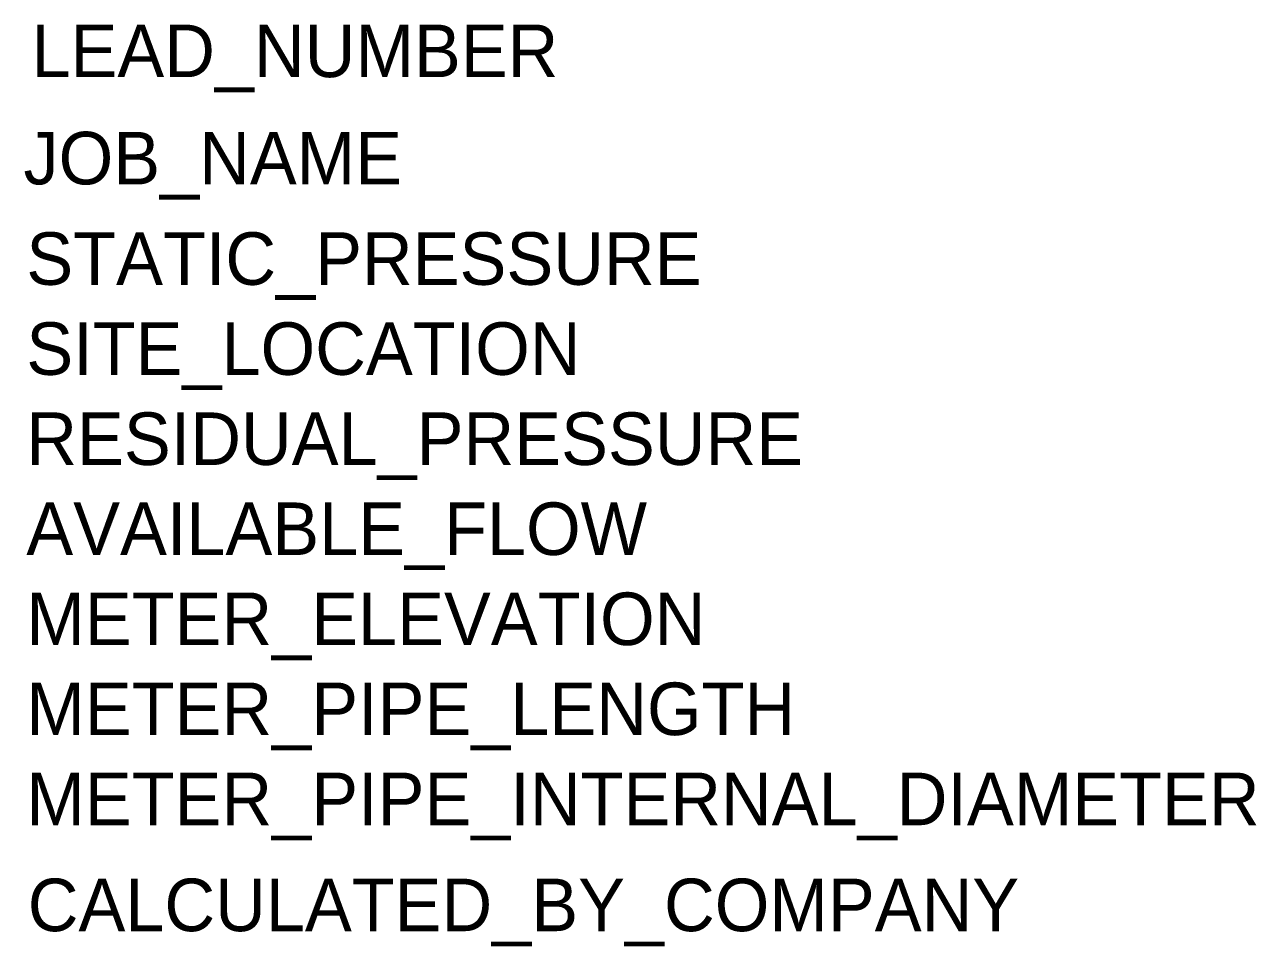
# Model space of a CAD drawing. Extents: x 0 to 187, y -101 to 40.
import ezdxf

# ---------------------------------------------------------------- set-up
doc = ezdxf.new("R2010")
doc.units = 0
doc.header["$MEASUREMENT"] = 0
doc.layers.add('0d__2Hd_Calcs', color=140, linetype='Continuous', lineweight=100)
doc.styles.get("Standard").update_dxf_attribs({"font": 'HCAD.SHX', "height": 8})

msp = doc.modelspace()

# ---------------------------------------------------------------- texts
at = {"layer": '0d__2Hd_Calcs'}
for tag, p, s in [('LEAD_NUMBER', (0.78, 31.63), 'L-0000'), ('JOB_NAME', (-0.43, 15.3), 'Job Name'), ('STATIC_PRESSURE', (0, 0), '0'), ('SITE_LOCATION', (0, -13.71), '123 Street, City, State Zip'), ('RESIDUAL_PRESSURE', (0, -27.43), '0'), ('AVAILABLE_FLOW', (0, -41.14), '0'), ('METER_ELEVATION', (0, -54.86), '100'), ('METER_PIPE_LENGTH', (0, -68.57), '0'), ('METER_PIPE_INTERNAL_DIAMETER', (0, -82.29), '0'), ('CALCULATED_BY_COMPANY', (0.22, -98.43), 'X-Fire Security')]:
    msp.add_attdef(tag, p, s, height=8, dxfattribs=at)

doc.saveas('drawing.dxf')
